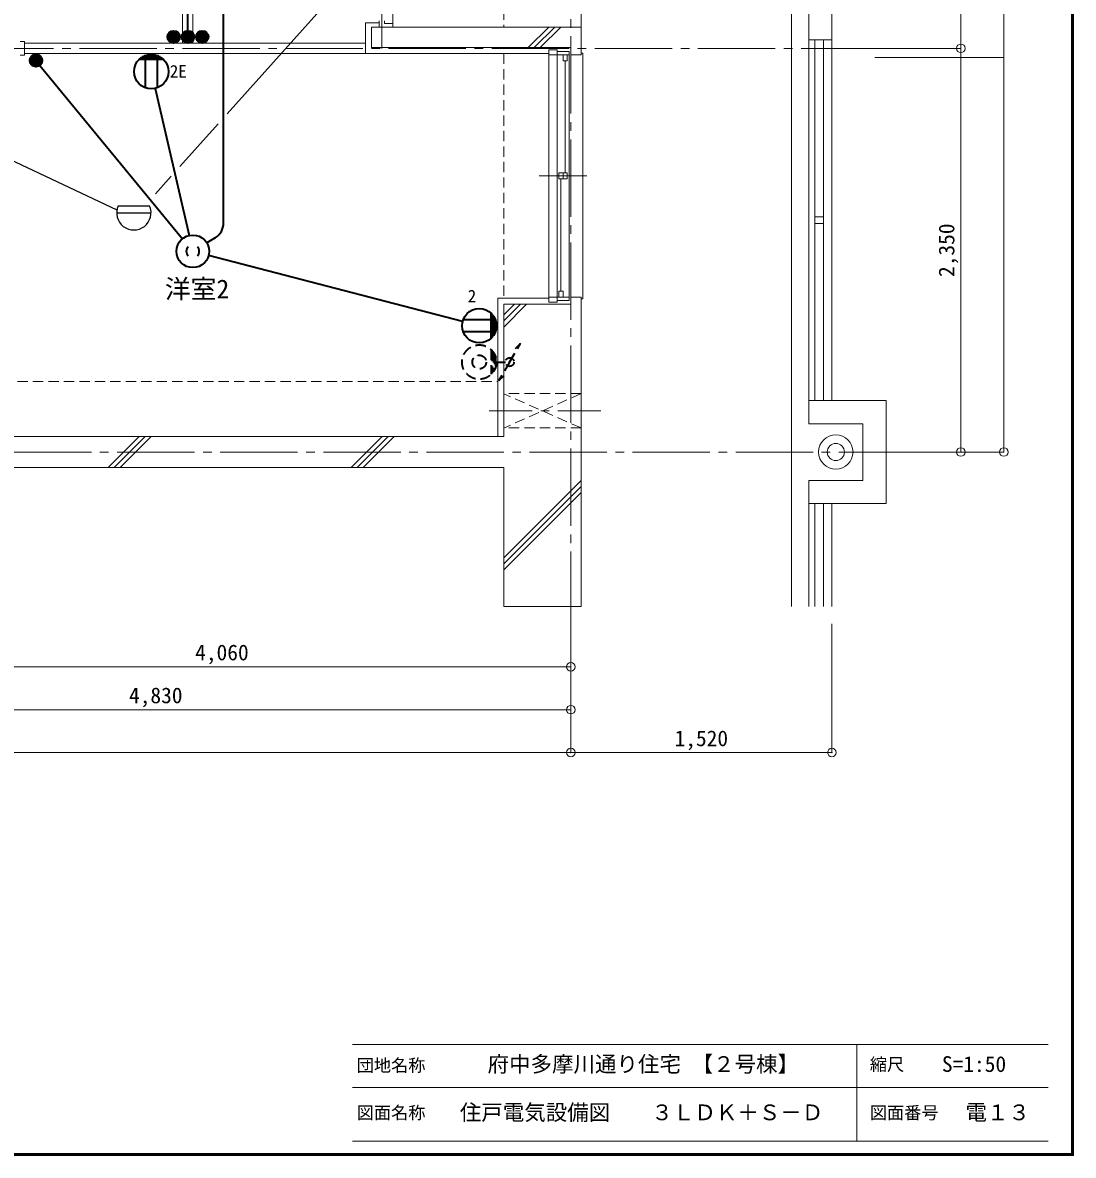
# Model space of a CAD drawing. Units: millimetres at full size, sheet at 1:50. Extents: x -9674 to 9699, y -6794 to 6791.
# Drawn here: x 3584 to 9699, y -6794 to -200 of the extents above; entities that cross this region are included whole.
import ezdxf
from ezdxf.enums import TextEntityAlignment as Align

# ---------------------------------------------------------------- set-up
doc = ezdxf.new("R2010")
doc.units = ezdxf.units.MM
doc.header["$LTSCALE"] = 50
doc.header["$PDMODE"] = 32
doc.header["$PDSIZE"] = 50
for name, pattern in [('CHAIN1', [8, 5, -1, 1, -1]), ('CHAIN2', [12, 9, -1, 1, -1]), ('DASHED1', [1.8, 1.2, -0.6])]:
    doc.linetypes.add(name, pattern=pattern)
for name, color, linetype, lineweight in [('0-0_図面枠', 7, 'Continuous', 9), ('0-1_タイトル', 7, 'Continuous', 9), ('1-0_芯', 134, 'CHAIN2', 9), ('1-1_躯体', 134, 'Continuous', 9), ('1-2_間仕切', 134, 'Continuous', 9), ('1-3_建具', 134, 'Continuous', 9), ('1-5_設備', 134, 'Continuous', 9), ('1-6_ﾊﾞﾙｺﾆｰ・階段', 134, 'Continuous', 9), ('1-7_その他', 134, 'DASHED1', 9), ('1-8_ハッチ', 134, 'Continuous', 9), ('1-B_寸法', 134, 'Continuous', 9), ('1-C_梁', 134, 'DASHED1', 9), ('2-0_芯', 2, 'Continuous', 35), ('2-E', 2, 'Continuous', 35), ('3-2', 3, 'DASHED1', 35), ('3-3', 1, 'Continuous', 25)]:
    doc.layers.add(name, color=color, linetype=linetype, lineweight=lineweight)
doc.layers.add('1-A_文字', color=134, linetype='Continuous')
doc.styles.add('ＭＳ ゴシック', font='')
doc.styles.get('ＭＳ ゴシック').set_extended_font_data('MS Gothic')

msp = doc.modelspace()

# ---------------------------------------------------------------- linework, layer by layer
at = {"layer": '0-0_図面枠'}
for p, q in [((9688.35, -6783.35), (9688.35, 6780.85)), ((9690.11, -6785.11), (9690.11, 6782.61)), ((9691.87, -6786.88), (9691.87, 6784.38)), ((9693.64, 6786.14), (9693.64, -6788.64)), ((9695.4, -6790.4), (9695.4, 6787.9)), ((9697.16, -6792.16), (9697.16, 6789.66)), ((-9670.4, -6790.4), (9695.4, -6790.4)), ((9693.64, -6788.64), (-9668.64, -6788.64)), ((-9666.87, -6786.88), (9691.87, -6786.88)), ((-9665.11, -6785.11), (9690.11, -6785.11)), ((-9663.35, -6783.35), (9688.35, -6783.35)), ((-9673.92, -6793.93), (9698.92, -6793.93)), ((-9672.16, -6792.16), (9697.16, -6792.16))]:
    msp.add_line(p, q, dxfattribs=at)
msp.add_lwpolyline([(9698.92, -6793.93), (9698.92, 6791.43), (-9673.92, 6791.43)], dxfattribs=at)
at = {"layer": '0-1_タイトル'}
for p, q in [((5503.35, -6148.35), (9553.35, -6148.35)), ((8439.55, -6148.35), (8439.55, -6710.85)), ((5503.35, -6398.35), (9553.35, -6398.35)), ((5503.35, -6710.85), (9553.35, -6710.85))]:
    msp.add_line(p, q, dxfattribs=at)
at = {"layer": '1-0_芯'}
for p, q in [((6774.12, 4520.51), (6774.12, -3699.49)), ((5674.12, 1170.51), (5674.12, -349.49)), ((2714.12, -349.49), (8544.12, -349.49)), ((-8465.88, -2699.49), (8544.12, -2699.49))]:
    msp.add_line(p, q, dxfattribs=at)
at = {"layer": '1-1_躯体'}
for p, q in [((5614.12, -225.49), (5614.12, -345.49)), ((5614.12, -225.49), (6834.12, -225.49)), ((6834.12, -225.49), (6834.12, -387.49)), ((5614.12, -345.49), (6774.12, -345.49)), ((6774.12, -345.49), (6774.12, -387.49)), ((6774.12, -387.49), (6834.12, -387.49)), ((6384.12, -1839.49), (6384.12, -2609.49)), ((6384.12, -2609.49), (2334.12, -2609.49)), ((6384.12, -2789.49), (2334.12, -2789.49)), ((6384.12, -2789.49), (6384.12, -3599.49)), ((6834.12, -3599.49), (6384.12, -3599.49))]:
    msp.add_line(p, q, dxfattribs=at)
msp.add_lwpolyline([(6384.12, -1839.49), (6774.12, -1839.49), (6774.12, -1797.49), (6834.12, -1797.49), (6834.12, -3599.49)], dxfattribs=at)
at = {"layer": '1-2_間仕切'}
for p, q in [((5579.12, -319.49), (3594.12, -319.49)), ((5579.12, -380.49), (3594.12, -380.49))]:
    msp.add_line(p, q, dxfattribs=at)
at = {"layer": '1-3_建具'}
for p, q in [((5739.12, -204.49), (5739.12, 625.51)), ((5659.12, -225.49), (5659.12, -189.49)), ((5659.12, -225.49), (5659.12, -204.49)), ((5739.12, -204.49), (5739.12, -225.49)), ((3594.12, -309.49), (3569.12, -309.49)), ((3594.12, -389.49), (3594.12, -309.49)), ((3594.12, -389.49), (3569.12, -389.49)), ((6647.12, -357.49), (6648.16, -357.49)), ((6647.12, -357.49), (6647.12, -387.49)), ((6647.12, -357.49), (6694.12, -357.49)), ((6647.12, -387.49), (6694.12, -387.49)), ((6647.12, -1797.49), (6647.12, -387.49)), ((6694.12, -357.49), (6694.12, -387.49)), ((6764.12, -367.49), (6694.12, -367.49)), ((6694.12, -387.49), (6764.12, -387.49)), ((6694.12, -402.49), (6694.12, -387.49)), ((6729.12, -422.49), (6729.12, -387.49)), ((6753.12, -422.49), (6753.12, -387.49)), ((6764.12, -367.49), (6764.12, -402.49)), ((6834.12, -377.49), (6844.12, -377.49)), ((6844.12, -1807.49), (6844.12, -377.49)), ((6694.12, -402.49), (6694.12, -1782.49)), ((6753.12, -422.49), (6729.12, -422.49)), ((6741.12, -1074.99), (6741.12, -422.49)), ((6764.12, -402.49), (6764.12, -1782.49)), ((6867.6, -1092.49), (6590.64, -1092.49)), ((6705.12, -1074.99), (6753.12, -1074.99)), ((6717.12, -1109.99), (6717.12, -1762.49)), ((6729.12, -1074.99), (6729.12, -1109.99)), ((6753.12, -1074.99), (6753.12, -1109.99)), ((6705.12, -1762.49), (6729.12, -1762.49)), ((6705.12, -1762.49), (6705.12, -1797.49)), ((6729.12, -1762.49), (6729.12, -1797.49)), ((6647.12, -1827.49), (6647.12, -1797.49)), ((6647.12, -1797.49), (6694.12, -1797.49)), ((6647.12, -1827.49), (6648.16, -1827.49)), ((6647.12, -1827.49), (6694.12, -1827.49)), ((6694.12, -1782.49), (6694.12, -1797.49)), ((6694.12, -1797.49), (6764.12, -1797.49)), ((6694.12, -1827.49), (6694.12, -1797.49)), ((6764.12, -1817.49), (6694.12, -1817.49)), ((6764.12, -1817.49), (6764.12, -1782.49)), ((6834.12, -1807.49), (6844.12, -1807.49))]:
    msp.add_line(p, q, dxfattribs=at)
for points in [[(5689.12, -189.49), (5689.12, -204.49), (5739.12, -204.49)], [(6705.12, -1074.99), (6705.12, -1109.99), (6753.12, -1109.99)]]:
    msp.add_lwpolyline(points, dxfattribs=at)
at = {"layer": '1-5_設備'}
for p, q in [((4514.12, 1140.51), (4514.12, -319.49)), ((4574.12, 1140.51), (4574.12, -319.49))]:
    msp.add_line(p, q, dxfattribs=at)
at = {"layer": '1-6_ﾊﾞﾙｺﾆｰ・階段'}
for p, q in [((8059.12, -3599.49), (8059.12, 1593.5)), ((8159.12, -299.49), (8159.12, 1562.44)), ((6834.12, 1046.51), (6834.12, -225.49)), ((8194.12, -299.49), (8194.12, -2399.49)), ((8244.12, -299.49), (8244.12, -2399.49)), ((8294.12, -299.49), (8294.12, -2399.49)), ((8194.12, -1329.49), (8244.12, -1329.49)), ((8194.12, -1369.49), (8244.12, -1369.49)), ((8159.12, -2399.49), (8609.12, -2399.49)), ((8609.12, -2399.49), (8609.12, -2999.49)), ((8159.12, -2864.49), (8474.12, -2864.49)), ((8159.12, -2864.49), (8159.12, -2999.49)), ((8159.12, -2999.49), (8609.12, -2999.49)), ((8159.12, -2999.49), (8159.12, -3599.49)), ((8194.12, -2999.49), (8194.12, -3599.49)), ((8244.12, -2999.49), (8244.12, -3599.49)), ((8294.12, -2999.49), (8294.12, -3599.49))]:
    msp.add_line(p, q, dxfattribs=at)
for points in [[(8159.12, -299.49), (8294.12, -299.49), (8294.12, 1520.51)], [(8159.12, -299.49), (8159.12, -2399.49), (8159.12, -2534.49)], [(8159.12, -2534.49), (8474.12, -2534.49), (8474.12, -2864.49)]]:
    msp.add_lwpolyline(points, dxfattribs=at)
for radius in [100, 50]:
    msp.add_circle((8316.62, -2699.49), radius, dxfattribs=at)
at = {"layer": '1-7_その他'}
for p, q in [((6834.12, -2359.49), (6384.12, -2359.49)), ((6834.12, -2359.49), (6384.12, -2559.87)), ((6834.12, -2559.49), (6384.12, -2360.66)), ((6834.12, -2559.49), (6384.12, -2559.49))]:
    msp.add_line(p, q, dxfattribs=at)
at = {"layer": '1-7_その他', "linetype": 'CHAIN1'}
msp.add_line((6949.12, -2459.49), (6284.12, -2459.49), dxfattribs=at)
at = {"layer": '1-8_ハッチ'}
for p, q in [((5579.12, -200.49), (5579.12, -380.49)), ((5579.12, -200.49), (5659.12, -200.49)), ((6525.46, -345.49), (6645.46, -225.49)), ((6560.81, -345.49), (6680.81, -225.49)), ((6596.17, -345.49), (6716.17, -225.49)), ((5579.12, -380.49), (6647.12, -380.49)), ((6349.12, -1804.49), (6647.12, -1804.49)), ((6349.12, -1804.49), (6349.12, -2609.49)), ((6384.12, -1971.75), (6516.38, -1839.49)), ((6384.12, -1936.39), (6481.03, -1839.49)), ((6384.12, -1901.04), (6445.67, -1839.49)), ((4081.46, -2789.49), (4261.46, -2609.49)), ((4116.81, -2789.49), (4296.81, -2609.49)), ((4152.17, -2789.49), (4332.17, -2609.49)), ((5495.67, -2789.49), (5675.67, -2609.49)), ((5531.03, -2789.49), (5711.03, -2609.49)), ((5566.38, -2789.49), (5746.38, -2609.49)), ((6384.12, -3315.25), (6834.12, -2865.25)), ((6384.12, -3350.61), (6834.12, -2900.61)), ((6384.12, -3385.96), (6834.12, -2935.96))]:
    msp.add_line(p, q, dxfattribs=at)
at = {"layer": '1-B_寸法'}
for p, q in [((9294.12, 3520.51), (9294.12, -2699.49)), ((9044.12, 1170.51), (9044.12, -349.49)), ((8544.12, -349.49), (9044.12, -349.49)), ((9044.12, -349.49), (9044.12, -2699.49)), ((8544.12, -402.49), (9294.12, -402.49)), ((8544.12, -2699.49), (9294.12, -2699.49)), ((6774.12, -4449.49), (6774.12, -3699.49)), ((8294.12, -4449.49), (8294.12, -3699.49)), ((2714.12, -3949.49), (6774.12, -3949.49)), ((1944.12, -4199.49), (6774.12, -4199.49)), ((-6725.88, -4449.49), (6774.12, -4449.49)), ((6774.12, -4449.49), (8294.12, -4449.49))]:
    msp.add_line(p, q, dxfattribs=at)
for p in [(9044.12, -349.49), (9044.12, -2699.49), (9294.12, -2699.49), (6774.12, -3949.49), (6774.12, -4199.49), (6774.12, -4449.49), (8294.12, -4449.49)]:
    msp.add_point(p, dxfattribs=at)
at = {"layer": '1-C_梁'}
for p, q in [((6384.12, 1046.51), (6384.12, -225.49)), ((6384.12, -380.49), (6384.12, -1804.49)), ((2744.12, -2289.49), (6349.12, -2289.49))]:
    msp.add_line(p, q, dxfattribs=at)
at = {"layer": '2-0_芯'}
for p, q in [((4546.14, -247.25), (4539.29, 326.2)), ((4753.37, -1366.64), (4753.37, 322.73)), ((4433.99, -304.86), (4433.99, -261.66)), ((4443.59, -313.72), (4443.59, -252.8)), ((4453.19, -317.96), (4453.19, -248.56)), ((4462.79, -319.27), (4462.79, -247.25)), ((4472.4, -317.96), (4472.4, -248.56)), ((4482, -313.72), (4482, -252.8)), ((4491.6, -304.86), (4491.6, -261.66)), ((4517.34, -304.86), (4517.34, -261.66)), ((4526.94, -313.72), (4526.94, -252.8)), ((4536.54, -317.96), (4536.54, -248.56)), ((4546.14, -319.27), (4546.14, -247.25)), ((4555.74, -317.96), (4555.74, -248.56)), ((4565.35, -313.72), (4565.35, -252.8)), ((4574.95, -304.86), (4574.95, -261.66)), ((4600.69, -304.86), (4600.69, -261.66)), ((4610.29, -313.72), (4610.29, -252.8)), ((4619.89, -317.96), (4619.89, -248.56)), ((4629.49, -319.27), (4629.49, -247.25)), ((4639.09, -317.96), (4639.09, -248.56)), ((4648.7, -313.72), (4648.7, -252.8)), ((4658.3, -304.86), (4658.3, -261.66)), ((3683.26, -392.06), (3640.05, -392.06)), ((4373.91, -393.92), (4290.98, -393.92)), ((4297.44, -391.24), (4297.44, -578.63)), ((4356.76, -387.92), (4308.12, -387.92)), ((4367.44, -391.24), (4367.44, -578.63)), ((3697.66, -420.87), (3625.65, -420.87)), ((3696.36, -411.27), (3626.95, -411.27)), ((3696.36, -430.47), (3626.95, -430.47)), ((3692.11, -401.67), (3631.2, -401.67)), ((3692.11, -440.07), (3631.2, -440.07)), ((3683.26, -449.68), (3640.05, -449.68)), ((3684.52, -448.69), (4514, -1457.83)), ((4403.86, -414.92), (4261.03, -414.92)), ((4400.78, -411.92), (4264.1, -411.92)), ((4393.75, -405.92), (4271.13, -405.92)), ((4385.12, -399.92), (4279.76, -399.92)), ((4354.97, -582.39), (4552.92, -1438.66)), ((4705.07, -1452.24), (4655.63, -1482.1)), ((6144.67, -1939.66), (4666.26, -1555.13)), ((6311.48, -2036.25), (6311.48, -1893.42)), ((6314.49, -2033.18), (6314.49, -1896.49)), ((6320.49, -2026.14), (6320.49, -1903.52)), ((6326.49, -2017.51), (6326.49, -1912.16)), ((6335.17, -1929.83), (6147.77, -1929.83)), ((6332.49, -2006.3), (6332.49, -1923.37)), ((6338.49, -1989.16), (6338.49, -1940.51)), ((6335.17, -1999.83), (6147.77, -1999.83))]:
    msp.add_line(p, q, dxfattribs=at)
for centre, radius in [((4462.79, -283.26), 36.01), ((4546.14, -283.26), 36.01), ((4629.49, -283.26), 36.01), ((3661.66, -420.87), 36.01), ((4332.44, -484.94), 100.02), ((6241.47, -1964.83), 100.02)]:
    msp.add_circle(centre, radius, dxfattribs=at)
msp.add_arc((4653.37, -1366.64), 100, 301.13198, 0, dxfattribs=at)
at = {"layer": '2-E'}
msp.add_circle((4574.32, -1531.22), 95, dxfattribs=at)
for centre, start, end in [((4574.39, -1531.22), 134.60825, 225.39172), ((4574.24, -1531.22), 314.60825, 45.39172)]:
    msp.add_arc(centre, 38.07, start, end, dxfattribs=at)
at = {"layer": '3-2'}
for p, q in [((6311.47, -2104.42), (6311.47, -2247.25)), ((6418.41, -2175.84), (6480.91, -2067.58)), ((6480.91, -2067.58), (6450.01, -2098.48)), ((6317.47, -2110.84), (6317.47, -2240.83)), ((6323.47, -2118.6), (6323.47, -2233.07)), ((6329.47, -2128.34), (6329.47, -2223.33)), ((6335.47, -2141.72), (6335.47, -2209.95)), ((6341.47, -2175.84), (6393.41, -2175.84)), ((6418.41, -2175.84), (6355.91, -2284.09)), ((6355.91, -2284.09), (6386.81, -2253.19))]:
    msp.add_line(p, q, dxfattribs=at)
for centre, radius in [((6241.47, -2175.84), 100), ((6241.47, -2175.84), 40), ((6418.41, -2175.84), 25)]:
    msp.add_circle(centre, radius, dxfattribs=at)
at = {"layer": '3-3'}
for p, q in [((5780.91, 392.41), (4774.65, -730.52)), ((2265.85, -407.8), (4132.7, -1290.2)), ((4722.66, -788.54), (4499.27, -1037.83)), ((4448.89, -1094.05), (4356.5, -1197.16)), ((4131.32, -1306.82), (4331.36, -1306.82)), ((4139.66, -1266.81), (4323.03, -1266.81))]:
    msp.add_line(p, q, dxfattribs=at)
msp.add_arc((4231.34, -1306.81), 100.03, 156.4305, 23.56947, dxfattribs=at)

# ---------------------------------------------------------------- texts
at = {"layer": '0-1_タイトル', "style": 'ＭＳ ゴシック'}
for s, height, p in [('団地名称', 73.31, (5528.35, -6328.57)), ('府中多摩川通り住宅 【２号棟】', 91.64, (6290.2, -6335.85)), ('縮尺', 73.31, (8514.55, -6323.35)), ('S=1:50', 91.64, (8933.95, -6335.85)), ('図面名称', 73.31, (5528.35, -6604.6)), ('住戸電気設備図', 91.64, (6128.35, -6617.1)), ('３ＬＤＫ＋Ｓ－Ｄ', 91.64, (7243.36, -6617.1)), ('図面番号', 73.31, (8514.55, -6604.6)), ('電１３', 91.64, (9071.45, -6617.1))]:
    msp.add_text(s, height=height, dxfattribs=at).set_placement(p, align=Align.BOTTOM_LEFT)
at = {"layer": '1-A_文字', "style": 'ＭＳ ゴシック'}
msp.add_text('洋室2', height=110, dxfattribs=at).set_placement((4411.79, -1838.33), align=Align.BOTTOM_LEFT)
at = {"layer": '1-B_寸法', "style": 'ＭＳ ゴシック'}
msp.add_text('2,350', height=91.64, rotation=90, dxfattribs=at).set_placement((9034.12, -1680.74), align=Align.BOTTOM_LEFT)
for s, p in [('4,060', (4587.87, -3939.49)), ('4,830', (4202.87, -4189.49)), ('1,520', (7377.87, -4439.49))]:
    msp.add_text(s, height=91.64, dxfattribs=at).set_placement(p, align=Align.BOTTOM_LEFT)
at = {"layer": '2-0_芯', "color": 7, "style": 'ＭＳ ゴシック'}
for s, p in [('2E', (4440.25, -541.76)), ('2', (6173.91, -1850.25))]:
    msp.add_text(s, height=73.31, dxfattribs=at).set_placement(p, align=Align.BOTTOM_LEFT)

doc.saveas('drawing.dxf')
